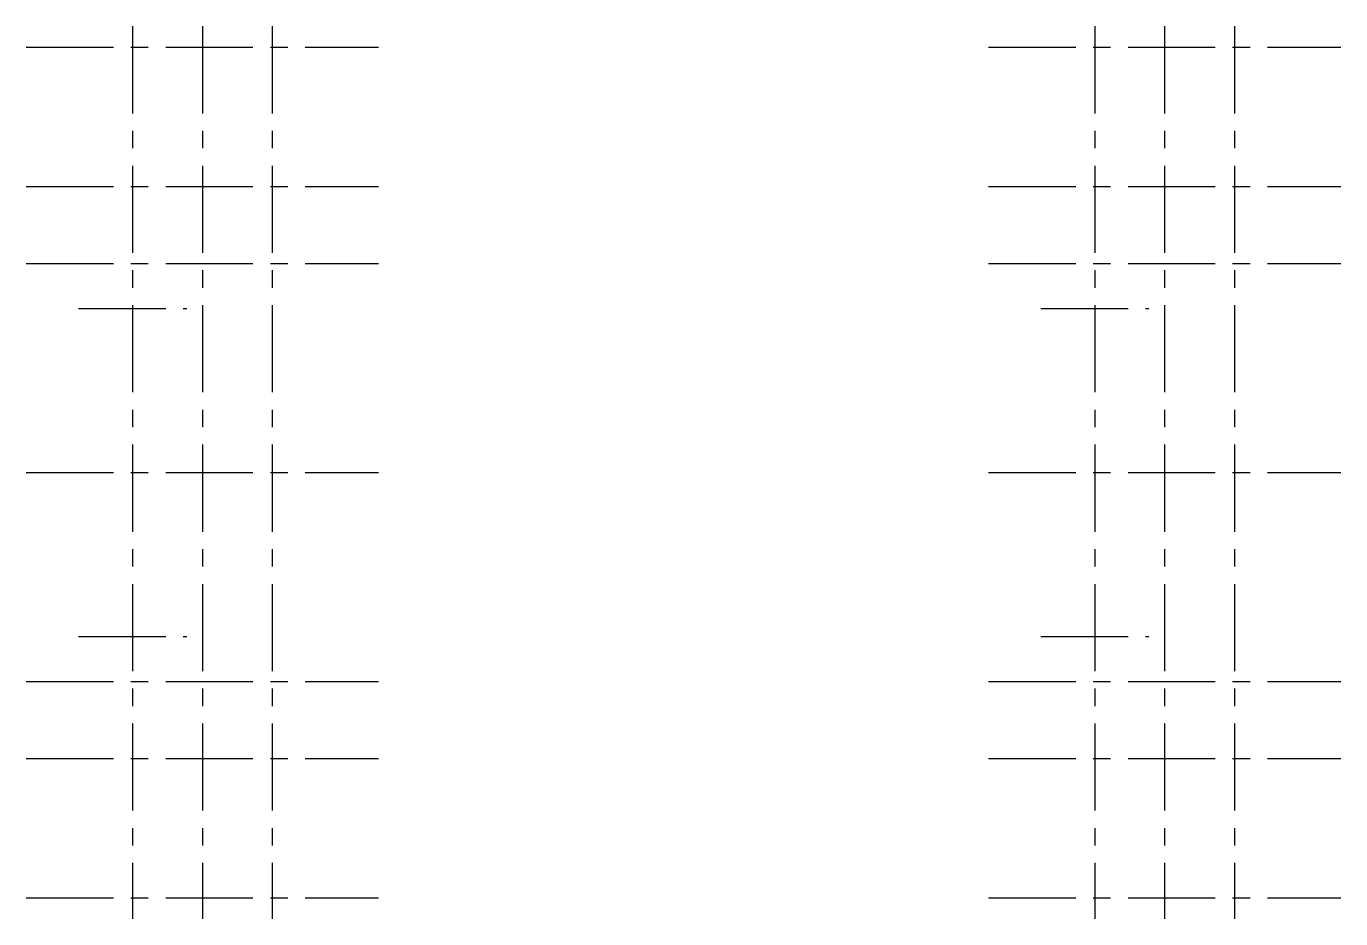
# Model space of a CAD drawing. Extents: x -195 to 188, y 0 to 128.
# Drawn here: x 0 to 188.5, y 0 to 128 of the extents above; entities outside this region: 1.
import ezdxf

# ---------------------------------------------------------------- set-up
doc = ezdxf.new("R2010")
doc.units = 0
doc.header["$LTSCALE"] = 10
doc.header["$MEASUREMENT"] = 0
doc.linetypes.add('CENTER', pattern=[2, 1.25, -0.25, 0.25, -0.25])
doc.layers.get('0').update_dxf_attribs({"linetype": 'CONTINUOUS'})

msp = doc.modelspace()

# ---------------------------------------------------------------- linework, layer by layer
at = {"color": 1, "linetype": 'CENTER'}
for p, q in [((15.25, 128), (15.25, 0)), ((25.25, 128), (25.25, 0)), ((35.25, 128), (35.25, 0)), ((153.25, 128), (153.25, 0)), ((163.25, 128), (163.25, 0)), ((173.25, 128), (173.25, 0)), ((0, 125), (50.5, 125)), ((138, 125), (188.5, 125)), ((0, 105), (50.5, 105)), ((138, 105), (188.5, 105)), ((0, 94), (50.5, 94)), ((138, 94), (188.5, 94)), ((7.5, 87.52), (23, 87.52)), ((145.5, 87.52), (161, 87.52)), ((0, 64), (50.5, 64)), ((138, 64), (188.5, 64)), ((7.5, 40.48), (23, 40.48)), ((145.5, 40.48), (161, 40.48)), ((0, 34), (50.5, 34)), ((138, 34), (188.5, 34)), ((0, 23), (50.5, 23)), ((138, 23), (188.5, 23)), ((0, 3), (50.5, 3)), ((138, 3), (188.5, 3))]:
    msp.add_line(p, q, dxfattribs=at)
at = {"color": 1, "linetype": 'CENTER', "extrusion": (0, 1, 0)}
msp.add_line((-195, 1, -174.75), (-195, 1, -225.25), dxfattribs=at)

doc.saveas('drawing.dxf')
